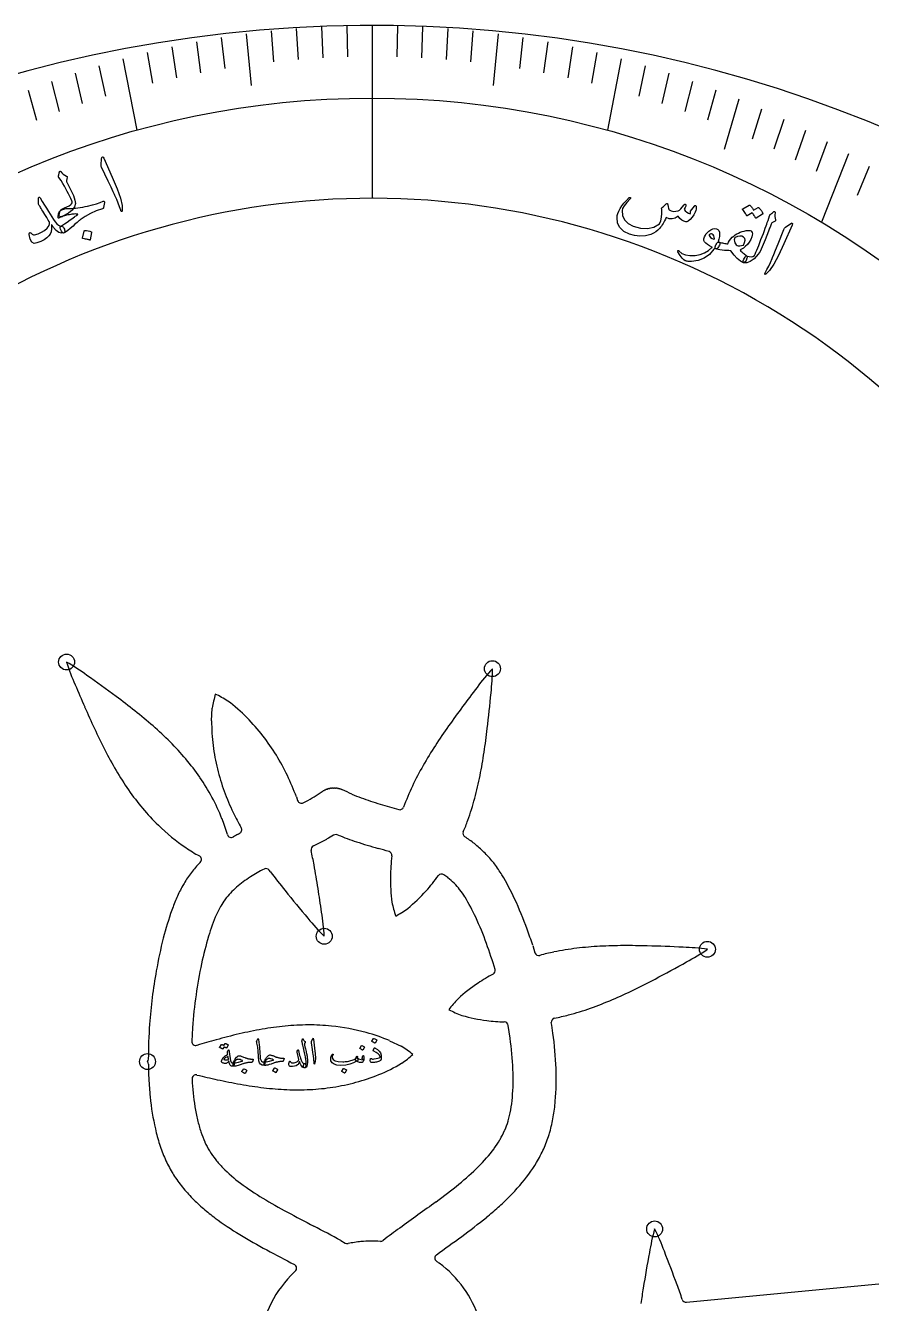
# Model space of a CAD drawing. Header units: millimetres. Extents: x -82 to 82, y -82 to 82.
# Drawn here: x -21.5 to 31, y 3.1 to 82.3 of the extents above; entities that cross this region are included whole.
import ezdxf

# ---------------------------------------------------------------- set-up
doc = ezdxf.new("R2010")
doc.units = ezdxf.units.MM
for name, color, linetype in [('CUT_INNER', 6, 'Continuous'), ('CUT_OUTER', 1, 'Continuous'), ('ENGRAVE', 7, 'Continuous'), ('ENGRAVE_FINE', 8, 'Continuous'), ('TEXT', 5, 'Continuous')]:
    doc.layers.add(name, color=color, linetype=linetype)

msp = doc.modelspace()

# ---------------------------------------------------------------- linework, layer by layer
at = {"layer": 'CUT_INNER'}
for points in [[(-9.949, 39.243), (-9.912, 40.035), (-9.911, 40.041)], [(-2.946, 34.947), (-2.946, 34.947)], [(-2.825, 34.999), (-2.825, 34.999)], [(-2.7, 35.039), (-2.7, 35.039)], [(-2.572, 35.066), (-2.572, 35.066)], [(-2.442, 35.08), (-2.442, 35.08)], [(-2.311, 35.082), (-2.311, 35.082)], [(-2.18, 35.071), (-2.18, 35.071)], [(-2.052, 35.047), (-2.052, 35.047)], [(-1.926, 35.01), (-1.926, 35.01)], [(-4.693, 34.533), (-4.614, 34.305)], [(-8.308, 32.224), (-8.215, 32.273)], [(-10.678, 30.453), (-10.656, 30.474)], [(-6.303, 29.887), (-6.375, 29.985)], [(4.707, 29.524), (4.696, 29.532), (4.46, 29.704)], [(5.104, 29.168), (5.087, 29.184)], [(5.448, 28.778), (5.433, 28.797)], [(-9.388, 27.76), (-9.4, 27.74)], [(-9.099, 28.192), (-9.113, 28.174)], [(5.768, 28.319), (5.758, 28.335)], [(9.962, 25.331), (10.102, 24.874)], [(-11.133, 20.22), (-11.178, 19.385)], [(8.563, 19.573), (8.439, 20.37)], [(1.087, 19.421), (1.803, 19.081), (1.808, 19.078)], [(8.439, 14.438), (8.446, 14.461)], [(8.22, 13.844), (8.23, 13.867)], [(-10.376, 13.145), (-10.366, 13.123)], [(7.926, 13.273), (7.937, 13.293)], [(-10.08, 12.586), (-10.067, 12.565)], [(-1.933, 7.024), (-1.932, 7.023), (-1.661, 6.868)], [(-4.825, 5.071), (-4.758, 5.133)], [(19.498, 3.208), (32.062, 4.411)]]:
    msp.add_lwpolyline(points, dxfattribs=at)
for centre, radius, start, end in [((0, 0), 79.679, 187.80326, 64.33658), ((0, 23.532), 48.112, 357.53991, 192.25771), ((-6.964, 46.608), 12.539, 197.23376, 204.1152), ((-25.169, 31.989), 12.558, 53.38503, 60.26178), ((-72.261, -35.087), 94.51, 53.37338, 54.72365), ((16.66, 33.943), 12.548, 137.12133, 143.99739), ((-5.084, 42.449), 12.549, 353.26724, 0.14931), ((79.586, 82.732), 106.321, 202.82676, 203.62869), ((91.096, -23.095), 106.321, 142.71027, 143.5122), ((-44.829, 1.798), 48.543, 51.64374, 53.38482), ((0.49, 38.231), 10.557, 165.29741, 170.13191), ((-13.737, 32.834), 9.02, 57.90826, 63.56736), ((-15.033, 32.28), 10.21, 44.51363, 53.39397), ((-86.714, 49.86), 94.51, 353.2569, 354.60717), ((42.05, 66.248), 65.326, 203.57862, 204.87451), ((-33.536, 16.062), 30.349, 48.8911, 51.6519), ((58.102, 1.237), 65.326, 143.46214, 144.75802), ((-27.814, 22.619), 21.647, 45.05888, 48.89119), ((1.951, 39.213), 11.9, 179.85188, 187.23186), ((-16.678, 30.595), 12.564, 37.89526, 44.73061), ((35.508, 17.189), 37.669, 144.74402, 146.97699), ((16.962, 54.606), 37.669, 204.8605, 207.09347), ((-17.039, 30.311), 13.023, 31.49477, 37.90516), ((-41.066, 44.453), 48.543, 351.52726, 353.26833), ((5.955, 48.973), 25.303, 207.0895, 210.38176), ((-24.545, 25.899), 17.016, 40.21374, 45.05041), ((2.87, 39.315), 12.824, 187.17118, 193.7631), ((25.139, 23.926), 25.303, 146.97302, 150.26528), ((-23.071, 41.768), 30.349, 348.77461, 351.53541), ((-22.639, 27.516), 14.516, 34.53831, 40.19646), ((-17.697, 29.913), 13.792, 25.50853, 31.47601), ((19.667, 27.054), 19, 150.26926, 154.61284), ((0.516, 45.786), 19, 210.38574, 214.72933), ((-21.649, 28.203), 13.311, 28.29751, 34.51694), ((3.342, 39.434), 13.311, 193.77316, 199.99259), ((-19.309, 29.151), 15.575, 20.21794, 25.4882), ((-14.536, 40.074), 21.647, 344.94239, 348.7747), ((-2.301, 43.838), 15.575, 214.74229, 220.01255), ((4.473, 39.851), 14.516, 200.01396, 205.67211), ((-9.014, 43.432), 10.415, 298.127, 304.66828), ((-3.728, 35.934), 1.244, 300.86859, 302.67549), ((-2.743, 34.375), 0.6, 117.02566, 121.46719), ((-4.323, 37.233), 2.666, 299.37177, 300.2927), ((-2.482, 33.986), 1.067, 115.73573, 117.71611), ((-2.68, 34.407), 0.602, 111.34148, 116.22485), ((-3.972, 37.409), 2.666, 293.74677, 294.6677), ((-2.458, 33.997), 1.067, 110.11073, 112.09111), ((-2.613, 34.436), 0.602, 105.71648, 110.59985), ((-3.606, 37.549), 2.666, 288.12177, 289.0427), ((-2.433, 34.005), 1.067, 104.48573, 106.46611), ((-2.545, 34.457), 0.602, 100.09148, 104.97485), ((-3.227, 37.653), 2.666, 282.49677, 283.4177), ((-2.408, 34.011), 1.067, 98.86073, 100.84111), ((-2.474, 34.472), 0.602, 94.46648, 99.34985), ((-2.84, 37.719), 2.666, 276.87177, 277.7927), ((-2.382, 34.015), 1.067, 93.23573, 95.21611), ((-2.403, 34.48), 0.602, 88.84148, 93.72485), ((-2.449, 37.747), 2.666, 271.24677, 272.1677), ((-2.356, 34.016), 1.067, 87.61073, 89.59111), ((-2.331, 34.48), 0.602, 83.21648, 88.09985), ((-2.056, 37.737), 2.666, 265.62177, 266.5427), ((-2.329, 34.014), 1.067, 81.98573, 83.96611), ((-2.259, 34.474), 0.602, 77.59148, 82.47485), ((-1.667, 37.688), 2.666, 259.99677, 260.9177), ((-2.303, 34.01), 1.067, 76.36073, 78.34111), ((-2.189, 34.461), 0.602, 71.96648, 76.84985), ((-1.284, 37.601), 2.666, 254.37177, 255.2927), ((-2.278, 34.003), 1.067, 70.73573, 72.71611), ((-2.12, 34.44), 0.602, 66.34148, 71.22485), ((-0.912, 37.477), 2.666, 248.74677, 249.6677), ((-8.093, 20.742), 15.548, 63.89638, 66.27691), ((16.374, 28.614), 15.355, 154.60696, 159.8766), ((-21.221, 28.436), 12.824, 21.69553, 28.28745), ((-4.378, 34.387), 0.25, 199.12847, 297.17763), ((-5.786, 37.308), 3.492, 295.8422, 298.79189), ((2.833, 44.131), 10.274, 246.57033, 249.98423), ((6.412, 53.971), 20.744, 249.99887, 253.43415), ((41.163, 170.496), 142.34, 253.3997, 253.88457), ((-10.063, 38.873), 17.016, 340.09726, 344.93393), ((-3.669, 42.696), 13.792, 220.03288, 226.00037), ((2.874, 38.985), 12.7, 205.27901, 210.09708), ((1.723, 33.989), 0.25, 253.77351, 338.58979), ((-4.252, 42.096), 12.956, 226.01084, 235.73866), ((-16.859, 30.036), 8.181, 15.31516, 22.5763), ((-8.332, 32.494), 0.25, 297.9271, 29.324), ((-1.833, 35.732), 8.21, 335.86133, 341.1571), ((-8.729, 32.267), 0.25, 196.27179, 300.7096), ((-5.021, 26.291), 6.783, 118.98531, 121.85827), ((-10.555, 46.128), 16.191, 296.00308, 298.56251), ((2.299, 23.425), 9.905, 118.22858, 121.08144), ((-2.228, 31.861), 0.331, 89.02829, 118.46917), ((-2.23, 31.85), 0.343, 67.85314, 88.7504), ((3.478, 45.554), 14.503, 247.37662, 252.13872), ((11.331, 69.605), 39.803, 251.99834, 254.01445), ((5.887, 32.273), 0.25, 155.85071, 236.6321), ((1.111, 24.985), 8.463, 51.79194, 56.76294), ((-7.072, 37.714), 7.748, 234.73364, 242.0005), ((-3.531, 31.264), 0.25, 115.44903, 192.01398), ((-26.792, 26.226), 23.55, 10.00073, 12.22207), ((-6.421, 37.526), 6.647, 294.75475, 296.4855), ((-11.382, -10.235), 43.204, 73.27298, 74.2171), ((0.981, 30.902), 0.25, 354.01239, 73.28736), ((1.4, 25.436), 7.93, 45.6763, 51.42091), ((1.621, 25.735), 7.562, 39.0392, 45.28565), ((-5.269, 25.285), 7.481, 136.30417, 142.45672), ((-10.83, 30.654), 0.25, 313.98522, 61.22938), ((-67.862, 18.579), 65.326, 9.05427, 10.35016), ((12.086, 29.466), 10.948, 172.59977, 179.39049), ((5.76, 29.038), 2.268, 36.14146, 40.09999), ((0.738, 25.17), 8.605, 31.7235, 37.21634), ((-5.426, 25.424), 7.272, 142.57701, 148.99534), ((-2.822, 22.194), 8.76, 122.60064, 126.1949), ((-2.162, 21.118), 10.022, 116.8815, 122.46679), ((-6.576, 29.836), 0.25, 36.43849, 117.9271), ((32.404, 59.182), 48.543, 217.11939, 218.86047), ((11.347, 29.39), 10.21, 178.9215, 187.80184), ((-4.178, 35.563), 10.183, 317.68835, 324.5086), ((4.313, 29.502), 0.25, 54.01478, 143.25581), ((0.922, 24.909), 5.968, 45.74505, 50.64812), ((-5.04, 21.823), 15.281, 24.71552, 31.00715), ((-3.685, 24.548), 9.218, 150.87856, 156.02339), ((-9.744, 27.955), 2.268, 147.61394, 151.57248), ((-1.936, 22.486), 9.158, 138.39536, 141.45779), ((-4.351, 24.367), 6.106, 131.67966, 136.54904), ((-3.716, 23.524), 7.159, 126.70791, 130.99149), ((68.21, 88.008), 94.51, 218.84903, 220.1993), ((-108.332, 12.036), 106.321, 8.30241, 9.10433), ((-4.266, 35.494), 10.202, 309.46464, 318.3067), ((-0.879, 23.52), 8.227, 39.89384, 43.3505), ((-3.644, 22.101), 11.28, 33.54531, 36.29196), ((1.803, 22.372), 15.119, 156.93708, 160.1284), ((-3.016, 24.198), 7.301, 150.97521, 155.36804), ((-2.141, 23.24), 8.541, 144.71306, 148.0426), ((10.044, 29.928), 9.02, 192.31613, 197.97523), ((-4.81, 21.935), 12.355, 24.55776, 31.11084), ((-12.944, 18.136), 24.003, 19.95875, 24.82116), ((6.218, 20.903), 19.771, 160.47539, 165.7402), ((1.768, 22.369), 12.416, 156.89908, 163.51931), ((5.792, 34.878), 12.547, 218.85912, 225.74191), ((-15.488, 25.3), 12.538, 2.70943, 9.59094), ((-3.767, 36.314), 10.557, 299.70527, 304.53977), ((-12.947, 18.136), 21.335, 20.02433, 24.75627), ((-18.332, 16.122), 29.755, 18.03046, 20.06394), ((13.946, 18.902), 27.754, 165.66597, 169.94895), ((10.388, 19.738), 21.428, 163.31303, 168.01187), ((-15.557, 17.082), 24.147, 16.24115, 20.25221), ((10.341, 24.947), 0.25, 197.0852, 285.92516), ((13.004, 15.909), 9.172, 100.85043, 106.42845), ((14.718, 8.241), 17.028, 96.82768, 101.65748), ((15.266, 3.636), 21.665, 92.99313, 96.81928), ((15.721, -5.06), 30.374, 90.23687, 92.99324), ((15.803, -23.265), 48.578, 88.5064, 90.24501), ((14.415, -74.757), 100.089, 87.20544, 88.48038), ((18.967, 12.668), 12.549, 81.62939, 88.50494), ((13.659, 35.405), 12.547, 297.77477, 304.65741), ((16.749, 18.351), 27.939, 167.93904, 171.95377), ((7.388, 23.762), 0.25, 298.52006, 17.08405), ((-26.479, 106.871), 94.51, 297.76457, 299.11484), ((18.333, 18.098), 32.214, 169.90202, 175.82272), ((12.206, 14.468), 10.21, 123.42917, 132.30951), ((11.738, 15.423), 9.156, 117.5217, 124.28196), ((-5.074, 66.192), 48.543, 296.03493, 297.776), ((18.482, 18.082), 29.693, 171.90773, 175.87084), ((2.908, 49.842), 30.349, 293.28229, 296.04308), ((11.911, 15.846), 9.02, 136.8238, 142.4829), ((7.891, 37.483), 17.016, 284.60493, 289.4416), ((6.347, 41.849), 21.647, 289.45006, 293.28237), ((9.349, 30.845), 10.557, 244.21294, 249.04745), ((8.391, 30.791), 10.202, 253.97231, 262.81438), ((8.399, 29.77), 9.19, 261.96591, 268.7658), ((11.363, 20.577), 0.25, 100.35838, 188.87461), ((9.753, 29.827), 9.139, 279.85629, 285.41261), ((14.511, 18.333), 28.385, 175.73503, 180.12452), ((0.355, -16.806), 37.639, 103.20107, 105.43747), ((-2.465, -4.776), 25.282, 99.9074, 103.20504), ((-3.55, 1.428), 18.985, 95.5531, 99.90339), ((-3.884, 4.831), 15.565, 90.26319, 95.54006), ((-3.897, 6.609), 13.787, 84.27045, 90.24279), ((-3.804, 7.503), 12.888, 74.5027, 84.28477), ((-3.53, 8.453), 11.9, 67.17516, 74.55514), ((8.192, 20.332), 0.25, 8.87461, 87.76348), ((-3.614, 17.936), 14.958, 7.50279, 10.02033), ((-11.56, 16.786), 22.986, 2.2529, 7.75857), ((-10.929, 19.372), 0.25, 176.91928, 286.39736), ((4.875, -33.445), 54.88, 105.36197, 106.65951), ((-3.871, 10.179), 10.557, 52.62069, 57.45519), ((-11.698, 16.775), 20.453, 2.41628, 7.86216), ((-14.124, 18.275), 0.251, 322.4307, 359.09762), ((-3.367, 25.386), 9.02, 305.23154, 310.89064), ((-14.122, 17.965), 0.252, 1.62176, 38.80669), ((17.542, 18.379), 31.414, 180.7421, 182.36523), ((-3.379, 26.796), 10.21, 291.83691, 300.71725), ((-4.771, 17.041), 13.522, 355.14182, 2.5273), ((-4.729, 17.034), 16.15, 355.17401, 2.32663), ((7.003, 18.073), 20.872, 182.71932, 185.88815), ((-10.916, 17.05), 0.25, 76.70167, 184.27996), ((4.367, 17.801), 15.551, 182.83919, 189.16026), ((2.562, 72.869), 57.174, 256.42405, 257.71952), ((-1.548, 53.802), 37.669, 257.65943, 259.89241), ((-3.716, 41.628), 25.303, 259.88843, 263.1807), ((-4.421, 29.406), 13.023, 278.81805, 285.22844), ((-4.299, 28.964), 12.564, 285.21854, 292.05389), ((2.33, 17.53), 16.169, 185.67423, 192.79338), ((-4.466, 35.369), 19, 263.18467, 267.52826), ((-4.617, 31.948), 15.575, 267.54123, 272.81148), ((-4.535, 30.167), 13.792, 272.83182, 278.7993), ((-1.116, 16.803), 9.86, 350.20228, 354.7222), ((2.055, 17.481), 13.218, 189.3858, 193.01193), ((0.143, 16.735), 8.608, 344.68197, 349.21671), ((-1.734, 16.878), 13.153, 350.43214, 354.75105), ((-1.23, 16.8), 9.864, 193.45436, 197.93686), ((-0.662, 17.444), 9.585, 338.08776, 341.72118), ((1.069, 16.509), 10.329, 344.55098, 349.87149), ((-1.543, 16.705), 12.209, 193.04101, 197.68449), ((1.996, 18.281), 13.396, 199.71518, 202.54506), ((-1.751, 18.614), 11.053, 331.22238, 334.43415), ((3.452, 15.936), 7.879, 335.86658, 342.76403), ((8.831, 14.332), 2.267, 341.19281, 345.30126), ((-3.799, 16.029), 9.855, 197.92613, 203.56616), ((-1.651, 17.431), 9.722, 206.30448, 209.88658), ((-0.106, 18.405), 9.545, 314.6224, 323.4879), ((-3.753, 20.586), 13.779, 325.22197, 327.94706), ((2.487, 16.448), 8.969, 329.36527, 335.40468), ((-5.549, 15.35), 7.98, 204.12384, 210.91614), ((-4.055, 16.425), 7.145, 212.70621, 217.85428), ((-2.861, 17.636), 8.833, 219.30311, 223.67784), ((-10.419, 12.364), 2.267, 209.40108, 213.57322), ((-4.752, 15.941), 8.969, 212.59532, 218.63473), ((-2.438, 18.264), 9.574, 224.64538, 233.37073), ((-5.157, 23.492), 16.712, 309.09863, 314.69687), ((1.512, 17.121), 10.152, 318.921, 328.90187), ((-3.67, 16.931), 10.433, 219.17108, 224.31056), ((1.866, 24.022), 16.763, 233.30779, 238.94603), ((-16.171, 36.99), 34.134, 306.17403, 309.15767), ((-0.264, 18.56), 12.436, 314.88216, 319.29996), ((-2.223, 18.505), 12.568, 224.83337, 229.0859), ((10.965, 39.058), 34.337, 238.88197, 241.82016), ((-2.845, 21.047), 16.02, 311.73028, 315.1452), ((-0.328, 20.894), 15.615, 229.57514, 233.00381), ((65.488, 140.695), 149.675, 241.79583, 242.50433), ((26802.588, -37080.965), 45758.752, 125.84892, 125.8524107), ((-5.648, 24.071), 20.142, 309.23426, 311.95386), ((1.869, 24.039), 19.45, 233.40913, 238.81113), ((-38.246, -58.618), 75.016, 61.04853, 62.50575), ((-16.114, 36.916), 36.712, 306.18439, 309.20651), ((10.754, 38.689), 36.583, 238.7882, 241.79698), ((19.142, -16.485), 29.893, 125.65796, 128.11892), ((-89.236, 136.82), 160.516, 305.50749, 306.19739), ((29.574, 4.282), 12.538, 163.95191, 170.83354), ((6.344, 2.055), 12.547, 20.10172, 26.98439), ((68.37, 146.085), 158.458, 241.78983, 242.49473), ((-1.537, 7.085), 0.25, 240.15411, 281.95312), ((-0.022, 0.165), 6.833, 95.5865, 102.35922), ((0, 0), 7, 85.75638, 95.63754), ((0.536, 7.23), 0.25, 265.78125, 307.8466), ((-69.842, -28.181), 94.51, 20.0916, 21.44187), ((4.14, 5.951), 0.25, 125.85124, 235.54687), ((1.496, 2.069), 4.447, 53.02117, 55.75108), ((0.002, 0.002), 6.998, 18.11177, 53.42777), ((115.62, -11.904), 100.089, 169.53247, 170.80741), ((-0.001, 0.001), 6.999, 133.57954, 172.86191), ((-4.928, 5.317), 0.25, 312.89063, 62.14855), ((48.282, -1.121), 31.894, 170.60562, 172.33918), ((-10.968, -6.788), 31.87, 18.59827, 20.33059), ((19.474, 3.457), 0.25, 198.79828, 275.4688)]:
    msp.add_arc(centre, radius, start, end, dxfattribs=at)
at = {"layer": 'CUT_OUTER'}
msp.add_arc((0, 0), 82.35, 188.43803, 185.62553, dxfattribs=at)
at = {"layer": 'ENGRAVE'}
for points in [[(0, 82.35), (0, 71.644)], [(-15.447, 80.285), (-14.595, 75.856)], [(15.447, 80.285), (14.595, 75.856)], [(29.544, 74.392), (27.864, 70.163)]]:
    msp.add_lwpolyline(points, dxfattribs=at)
for centre, radius in [((0, 23.532), 54.322), ((-18.941, 42.894), 0.494), ((7.465, 42.482), 0.494), ((-2.963, 25.892), 0.494), ((20.795, 25.084), 0.494), ((-13.926, 18.123), 0.494), ((17.525, 7.749), 0.494)]:
    msp.add_circle(centre, radius, dxfattribs=at)
at = {"layer": 'ENGRAVE_FINE'}
for points in [[(-9.358, 81.601), (-9.138, 79.684)], [(-7.811, 81.829), (-7.506, 78.629)], [(-6.258, 82.016), (-6.111, 80.094)], [(-4.698, 82.162), (-4.588, 80.238)], [(-3.135, 82.266), (-3.061, 80.341)], [(-1.568, 82.329), (-1.531, 80.402)], [(1.568, 82.329), (1.531, 80.402)], [(3.135, 82.266), (3.061, 80.341)], [(4.698, 82.162), (4.588, 80.238)], [(6.258, 82.016), (6.111, 80.094)], [(7.811, 81.829), (7.506, 78.629)], [(9.358, 81.601), (9.138, 79.684)], [(-12.425, 81.023), (-12.132, 79.114)], [(-10.896, 81.332), (-10.64, 79.419)], [(10.896, 81.332), (10.64, 79.419)], [(12.425, 81.023), (12.132, 79.114)], [(-13.942, 80.674), (-13.613, 78.77)], [(13.942, 80.674), (13.613, 78.77)], [(-18.413, 79.393), (-17.976, 77.508)], [(-16.938, 79.859), (-16.536, 77.967)], [(16.938, 79.859), (16.536, 77.967)], [(18.413, 79.393), (17.976, 77.508)], [(-19.873, 78.891), (-19.4, 77.013)], [(19.873, 78.891), (19.4, 77.013)], [(-21.316, 78.352), (-20.807, 76.482)], [(21.316, 78.352), (20.807, 76.482)], [(22.739, 77.777), (21.832, 74.673)], [(24.144, 77.166), (23.564, 75.314)], [(25.527, 76.522), (24.912, 74.678)], [(26.889, 75.844), (26.239, 74.011)], [(28.228, 75.134), (27.543, 73.311)], [(30.835, 73.619), (30.081, 71.82)]]:
    msp.add_lwpolyline(points, dxfattribs=at)
at = {"layer": 'TEXT'}
for points in [[(-16.772, 74.064), (-16.753, 74.171), (-16.723, 74.216), (-16.684, 74.199), (-16.636, 74.12), (-16.123, 72.952), (-15.813, 72.234), (-15.606, 71.647), (-15.499, 71.192), (-15.492, 70.87), (-15.5, 70.84), (-15.51, 70.823), (-15.522, 70.817), (-15.535, 70.823), (-15.549, 70.834), (-15.561, 70.851), (-15.572, 70.873), (-15.582, 70.9), (-15.652, 71.113), (-15.736, 71.336), (-15.835, 71.568), (-15.947, 71.811), (-15.976, 71.874), (-16.054, 72.045), (-16.182, 72.324), (-16.361, 72.71), (-16.77, 73.562), (-16.788, 73.609), (-16.8, 73.653), (-16.806, 73.695), (-16.805, 73.736)], [(-18.615, 71.485), (-18.68, 71.62), (-18.75, 71.761), (-18.825, 71.908), (-18.905, 72.062), (-18.99, 72.222), (-19.082, 72.39), (-19.18, 72.565), (-19.285, 72.748), (-19.423, 72.922), (-19.434, 72.947), (-19.44, 72.973), (-19.442, 73), (-19.441, 73.026), (-19.439, 73.04), (-19.435, 73.059), (-19.43, 73.082), (-19.424, 73.111), (-19.417, 73.144), (-19.409, 73.182), (-19.4, 73.225), (-19.391, 73.273), (-19.388, 73.289), (-19.381, 73.303), (-19.37, 73.313), (-19.357, 73.32), (-19.344, 73.322), (-19.331, 73.319), (-19.319, 73.31), (-19.306, 73.295), (-19.235, 73.214), (-19.15, 73.141), (-19.053, 73.076), (-18.944, 73.019), (-18.915, 73.002), (-18.899, 72.981), (-18.894, 72.954), (-18.901, 72.924), (-18.953, 72.743), (-18.955, 72.723), (-18.952, 72.698), (-18.943, 72.669), (-18.929, 72.636), (-18.692, 72.184), (-18.524, 71.812), (-18.426, 71.52), (-18.396, 71.309), (-18.446, 71.109), (-18.592, 70.915), (-18.832, 70.726), (-19.166, 70.541), (-19.299, 70.495), (-19.38, 70.51), (-19.409, 70.585), (-19.386, 70.72), (-19.379, 70.74), (-19.373, 70.758), (-19.368, 70.776), (-19.362, 70.794), (-19.357, 70.812), (-19.352, 70.829), (-19.347, 70.845), (-19.342, 70.861), (-19.327, 70.894), (-19.305, 70.923), (-19.275, 70.946), (-19.238, 70.965), (-19.066, 71.041), (-18.917, 71.114), (-18.791, 71.184), (-18.687, 71.252), (-18.633, 71.3), (-18.603, 71.356), (-18.597, 71.417), (-18.615, 71.485)], [(-19.285, 69.921), (-19.243, 69.919), (-19.205, 69.904), (-19.17, 69.876), (-19.138, 69.836), (-19.107, 69.783), (-19.082, 69.73), (-19.065, 69.677), (-19.056, 69.624), (-19.055, 69.575), (-19.063, 69.537), (-19.08, 69.509), (-19.106, 69.491), (-19.263, 69.472), (-19.421, 69.523), (-19.581, 69.644), (-19.744, 69.835), (-19.769, 69.869), (-19.791, 69.898), (-19.809, 69.924), (-19.824, 69.944), (-19.836, 69.96), (-19.844, 69.971), (-19.849, 69.978), (-19.851, 69.981), (-19.864, 69.992), (-19.873, 69.992), (-19.877, 69.983), (-19.877, 69.964), (-19.879, 69.746), (-19.907, 69.564), (-19.96, 69.418), (-20.04, 69.306), (-20.174, 69.188), (-20.342, 69.076), (-20.545, 68.971), (-20.783, 68.871), (-20.962, 68.848), (-21.103, 68.927), (-21.205, 69.109), (-21.267, 69.395), (-21.269, 69.432), (-21.263, 69.463), (-21.251, 69.486), (-21.232, 69.503), (-21.209, 69.511), (-21.186, 69.508), (-21.162, 69.495), (-21.138, 69.472), (-21.086, 69.422), (-21.036, 69.389), (-20.988, 69.373), (-20.94, 69.374), (-20.703, 69.441), (-20.491, 69.532), (-20.303, 69.648), (-20.139, 69.789), (-20.075, 69.868), (-20.033, 69.956), (-20.012, 70.053), (-20.012, 70.159), (-20.033, 70.201), (-20.087, 70.295), (-20.175, 70.441), (-20.298, 70.64), (-20.363, 70.746), (-20.421, 70.843), (-20.473, 70.929), (-20.518, 71.005), (-20.557, 71.069), (-20.59, 71.123), (-20.615, 71.164), (-20.635, 71.194), (-20.661, 71.241), (-20.679, 71.285), (-20.688, 71.325), (-20.69, 71.362), (-20.688, 71.409), (-20.686, 71.453), (-20.684, 71.494), (-20.682, 71.532), (-20.681, 71.566), (-20.68, 71.597), (-20.68, 71.624), (-20.68, 71.648), (-20.678, 71.668), (-20.672, 71.684), (-20.661, 71.696), (-20.645, 71.703), (-20.625, 71.704), (-20.607, 71.699), (-20.593, 71.689), (-20.581, 71.674), (-20.447, 71.443), (-20.317, 71.225), (-20.193, 71.02), (-20.074, 70.829), (-19.959, 70.65), (-19.85, 70.484), (-19.747, 70.331), (-19.648, 70.19), (-19.547, 70.063), (-19.453, 69.976), (-19.366, 69.928), (-19.285, 69.921)], [(-18.796, 71.014), (-18.662, 71.016), (-18.525, 71.023), (-18.385, 71.035), (-18.241, 71.052), (-18.094, 71.074), (-17.945, 71.1), (-17.793, 71.129), (-17.639, 71.163), (-17.344, 71.233), (-17.085, 71.305), (-16.865, 71.38), (-16.682, 71.457), (-16.662, 71.464), (-16.643, 71.465), (-16.627, 71.46), (-16.613, 71.448), (-16.602, 71.433), (-16.595, 71.415), (-16.591, 71.395), (-16.592, 71.373), (-16.648, 71.063), (-16.655, 71.037), (-16.669, 71.017), (-16.689, 71.003), (-16.717, 70.995), (-17.105, 70.864), (-17.465, 70.705), (-17.797, 70.52), (-18.098, 70.308), (-18.114, 70.296), (-18.142, 70.274), (-18.181, 70.241), (-18.231, 70.198), (-18.292, 70.145), (-18.363, 70.081), (-18.446, 70.007), (-18.54, 69.923), (-18.721, 69.762), (-18.875, 69.636), (-19.003, 69.546), (-19.106, 69.491), (-19.137, 69.49), (-19.174, 69.51), (-19.218, 69.552), (-19.267, 69.614), (-19.327, 69.725), (-19.349, 69.813), (-19.333, 69.879), (-19.28, 69.923), (-19.191, 69.972), (-19.067, 70.05), (-18.91, 70.159), (-18.717, 70.298), (-18.62, 70.368), (-18.535, 70.43), (-18.462, 70.483), (-18.401, 70.527), (-18.352, 70.562), (-18.316, 70.588), (-18.293, 70.606), (-18.283, 70.614), (-18.279, 70.618), (-18.276, 70.622), (-18.273, 70.625), (-18.271, 70.627), (-18.269, 70.629), (-18.267, 70.631), (-18.265, 70.632), (-18.262, 70.633), (-18.25, 70.646), (-18.248, 70.656), (-18.254, 70.662), (-18.269, 70.664), (-18.333, 70.668), (-18.4, 70.669), (-18.468, 70.667), (-18.54, 70.661), (-18.613, 70.652), (-18.689, 70.641), (-18.767, 70.626), (-18.847, 70.609), (-18.926, 70.59), (-19.003, 70.57), (-19.078, 70.548), (-19.151, 70.525), (-19.222, 70.5), (-19.291, 70.474), (-19.355, 70.446), (-19.417, 70.416), (-19.434, 70.411), (-19.448, 70.413), (-19.458, 70.421), (-19.465, 70.436), (-19.467, 70.465), (-19.468, 70.494), (-19.467, 70.524), (-19.463, 70.554), (-19.458, 70.584), (-19.452, 70.616), (-19.445, 70.648), (-19.437, 70.682), (-19.417, 70.749), (-19.391, 70.803), (-19.361, 70.847), (-19.326, 70.879), (-19.228, 70.935), (-19.107, 70.976), (-18.963, 71.003), (-18.796, 71.014)], [(19.988, 71.16), (20.005, 71.177), (20.023, 71.188), (20.04, 71.191), (20.057, 71.187), (20.076, 71.176), (20.09, 71.162), (20.1, 71.144), (20.104, 71.123), (20.106, 71.051), (20.095, 70.969), (20.069, 70.876), (20.029, 70.772), (19.948, 70.609), (19.849, 70.463), (19.733, 70.334), (19.6, 70.222), (19.56, 70.198), (19.522, 70.183), (19.484, 70.177), (19.448, 70.179), (19.328, 70.22), (19.211, 70.292), (19.096, 70.396), (18.983, 70.532), (18.795, 70.414), (18.608, 70.36), (18.421, 70.37), (18.233, 70.445), (18.188, 70.345), (18.141, 70.251), (18.093, 70.161), (18.044, 70.076), (17.993, 69.996), (17.941, 69.919), (17.888, 69.847), (17.833, 69.778), (17.721, 69.657), (17.594, 69.556), (17.451, 69.472), (17.293, 69.407), (16.95, 69.32), (16.614, 69.293), (16.283, 69.326), (15.956, 69.417), (15.612, 69.593), (15.371, 69.823), (15.23, 70.11), (15.192, 70.455), (15.209, 70.57), (15.247, 70.699), (15.307, 70.843), (15.39, 71.001), (15.495, 71.169), (15.623, 71.339), (15.772, 71.51), (15.943, 71.681), (15.955, 71.691), (15.969, 71.697), (15.982, 71.699), (15.997, 71.696), (16.01, 71.69), (16.021, 71.682), (16.029, 71.673), (16.034, 71.662), (16.036, 71.647), (16.033, 71.633), (16.027, 71.62), (16.016, 71.607), (15.795, 71.378), (15.637, 71.18), (15.541, 71.017), (15.508, 70.886), (15.537, 70.565), (15.659, 70.297), (15.875, 70.082), (16.184, 69.919), (16.649, 69.788), (17.076, 69.767), (17.468, 69.856), (17.826, 70.057), (17.9, 70.252), (17.947, 70.469), (17.967, 70.709), (17.96, 70.971), (17.957, 70.999), (17.958, 71.022), (17.964, 71.04), (17.975, 71.054), (18.021, 71.098), (18.066, 71.139), (18.107, 71.178), (18.146, 71.213), (18.183, 71.245), (18.217, 71.273), (18.247, 71.297), (18.275, 71.317), (18.29, 71.324), (18.302, 71.324), (18.312, 71.318), (18.321, 71.305), (18.325, 71.296), (18.329, 71.282), (18.335, 71.264), (18.341, 71.241), (18.349, 71.214), (18.355, 71.183), (18.362, 71.148), (18.369, 71.109), (18.383, 71.032), (18.398, 70.975), (18.413, 70.937), (18.429, 70.919), (18.55, 70.859), (18.684, 70.831), (18.831, 70.835), (18.991, 70.87), (19.059, 70.908), (19.141, 70.982), (19.238, 71.092), (19.349, 71.239), (19.359, 71.253), (19.372, 71.263), (19.388, 71.269), (19.407, 71.271), (19.424, 71.271), (19.438, 71.267), (19.45, 71.26), (19.461, 71.249), (19.467, 71.212), (19.451, 71.153), (19.413, 71.072), (19.352, 70.969), (19.425, 70.87), (19.513, 70.788), (19.616, 70.724), (19.734, 70.677), (19.747, 70.712), (19.755, 70.743), (19.756, 70.767), (19.752, 70.787), (19.746, 70.806), (19.745, 70.824), (19.748, 70.839), (19.757, 70.853)], [(23.948, 71.067), (23.957, 71.07), (23.967, 71.069), (23.978, 71.065), (23.991, 71.057), (24.03, 71.016), (24.067, 70.974), (24.101, 70.931), (24.133, 70.886), (24.163, 70.841), (24.19, 70.793), (24.215, 70.744), (24.238, 70.693), (24.241, 70.68), (24.239, 70.668), (24.232, 70.658), (24.221, 70.649), (23.812, 70.416), (23.803, 70.415), (23.794, 70.419), (23.784, 70.43), (23.774, 70.447), (23.767, 70.461), (23.756, 70.481), (23.74, 70.508), (23.719, 70.542), (23.693, 70.582), (23.661, 70.63), (23.624, 70.685), (23.581, 70.747), (23.262, 70.564), (23.25, 70.56), (23.238, 70.563), (23.227, 70.574), (23.217, 70.593), (23.208, 70.609), (23.193, 70.633), (23.173, 70.666), (23.148, 70.707), (23.116, 70.758), (23.077, 70.817), (23.032, 70.885), (22.979, 70.963), (22.975, 70.973), (22.975, 70.982), (22.979, 70.988), (22.988, 70.993), (23.391, 71.217), (23.4, 71.22), (23.411, 71.219), (23.422, 71.215), (23.435, 71.207), (23.47, 71.174), (23.502, 71.14), (23.532, 71.105), (23.559, 71.067), (23.585, 71.029), (23.609, 70.99), (23.631, 70.95), (23.65, 70.909)], [(24.699, 70.64), (24.771, 70.698), (24.828, 70.744), (24.869, 70.778), (24.895, 70.801), (24.913, 70.815), (24.93, 70.822), (24.948, 70.823), (24.965, 70.817), (24.981, 70.805), (24.991, 70.788), (24.995, 70.768), (24.993, 70.743), (24.981, 70.624), (24.982, 70.51), (24.996, 70.402), (25.022, 70.299), (25.028, 70.268), (25.02, 70.24), (24.997, 70.217), (24.961, 70.197), (24.781, 70.111), (24.754, 70.044), (24.728, 69.978), (24.703, 69.913), (24.678, 69.849), (24.654, 69.786), (24.63, 69.725), (24.607, 69.665), (24.584, 69.605), (24.375, 69.058), (24.199, 68.636), (24.058, 68.34), (23.953, 68.169), (23.695, 67.894), (23.457, 67.716), (23.239, 67.634), (23.04, 67.65), (23.035, 67.653), (23.031, 67.655), (23.026, 67.657), (23.022, 67.659), (23.008, 67.699), (23.022, 67.767), (23.062, 67.864), (23.13, 67.989), (23.158, 68.033), (23.189, 68.06), (23.221, 68.07), (23.256, 68.063), (23.383, 68.026), (23.501, 68.018), (23.61, 68.038), (23.71, 68.087), (23.757, 68.185), (23.808, 68.298), (23.863, 68.425), (23.921, 68.567), (23.983, 68.724), (24.049, 68.894), (24.119, 69.077), (24.192, 69.274), (24.265, 69.467), (24.33, 69.641), (24.387, 69.795), (24.436, 69.93), (24.477, 70.046), (24.512, 70.142), (24.541, 70.218), (24.562, 70.274), (24.651, 70.56), (24.663, 70.587), (24.675, 70.609), (24.687, 70.627), (24.699, 70.64)], [(21.204, 68.498), (20.916, 68.163), (20.586, 67.922), (20.216, 67.776), (19.805, 67.722), (19.751, 67.722), (19.699, 67.723), (19.648, 67.727), (19.599, 67.732), (19.551, 67.739), (19.506, 67.748), (19.463, 67.759), (19.422, 67.773), (19.331, 67.83), (19.226, 67.939), (19.104, 68.1), (18.966, 68.314), (18.953, 68.341), (18.948, 68.365), (18.952, 68.384), (18.964, 68.399), (18.98, 68.407), (18.997, 68.407), (19.015, 68.398), (19.032, 68.381), (19.205, 68.227), (19.431, 68.129), (19.711, 68.088), (20.046, 68.102), (20.342, 68.158), (20.613, 68.258), (20.859, 68.402), (21.079, 68.591), (21.083, 68.6), (21.083, 68.608), (21.081, 68.615), (21.077, 68.621), (20.922, 68.704), (20.796, 68.785), (20.697, 68.865), (20.626, 68.943), (20.584, 69.032), (20.577, 69.132), (20.606, 69.244), (20.671, 69.366), (20.681, 69.381), (20.692, 69.397), (20.704, 69.412), (20.716, 69.428), (20.729, 69.444), (20.743, 69.46), (20.759, 69.477), (20.775, 69.495), (20.891, 69.605), (21.009, 69.686), (21.128, 69.739), (21.249, 69.763), (21.359, 69.756), (21.444, 69.716), (21.504, 69.643), (21.539, 69.537), (21.552, 69.406), (21.542, 69.266), (21.51, 69.117), (21.455, 68.958), (21.464, 68.954), (21.473, 68.95), (21.482, 68.947), (21.491, 68.944), (21.5, 68.941), (21.509, 68.938), (21.518, 68.934), (21.527, 68.93), (21.555, 68.908), (21.57, 68.877), (21.571, 68.835), (21.559, 68.783), (21.539, 68.729), (21.513, 68.677), (21.482, 68.627), (21.445, 68.579), (21.408, 68.539), (21.376, 68.513), (21.348, 68.501), (21.325, 68.504), (21.238, 68.545), (21.233, 68.537), (21.226, 68.526), (21.216, 68.513), (21.204, 68.498)], [(25.909, 70.045), (26.001, 70.103), (26.054, 70.112), (26.068, 70.072), (26.043, 69.983), (25.528, 68.816), (25.208, 68.102), (24.916, 67.553), (24.652, 67.166), (24.42, 66.943), (24.393, 66.929), (24.373, 66.925), (24.361, 66.929), (24.356, 66.943), (24.356, 66.961), (24.36, 66.981), (24.368, 67.004), (24.381, 67.03), (24.491, 67.226), (24.598, 67.438), (24.703, 67.668), (24.806, 67.915), (24.834, 67.978), (24.907, 68.152), (25.025, 68.435), (25.189, 68.828), (25.541, 69.705), (25.563, 69.749), (25.587, 69.788), (25.615, 69.821), (25.645, 69.848)], [(-17.856, 69.613), (-17.852, 69.621), (-17.846, 69.628), (-17.835, 69.633), (-17.822, 69.637), (-17.716, 69.635), (-17.612, 69.621), (-17.51, 69.597), (-17.41, 69.562), (-17.399, 69.555), (-17.392, 69.546), (-17.39, 69.536), (-17.391, 69.525), (-17.471, 69.073), (-17.475, 69.061), (-17.485, 69.055), (-17.5, 69.055), (-17.519, 69.06), (-17.536, 69.065), (-17.562, 69.071), (-17.598, 69.08), (-17.643, 69.09), (-17.698, 69.102), (-17.764, 69.115), (-17.84, 69.13), (-17.927, 69.146), (-17.939, 69.15), (-17.947, 69.155), (-17.95, 69.162), (-17.948, 69.171)], [(21.228, 69.127), (21.219, 69.236), (21.194, 69.322), (21.152, 69.385), (21.093, 69.424), (21.051, 69.431), (21.01, 69.431), (20.971, 69.422), (20.932, 69.406), (20.918, 69.395), (20.909, 69.38), (20.907, 69.36), (20.912, 69.336), (20.94, 69.272), (20.997, 69.21), (21.081, 69.153), (21.192, 69.099), (21.205, 69.096), (21.215, 69.099), (21.223, 69.11), (21.228, 69.127)], [(23.503, 69.621), (23.509, 69.617), (23.515, 69.613), (23.52, 69.61), (23.525, 69.606), (23.529, 69.603), (23.533, 69.599), (23.537, 69.594), (23.54, 69.59), (23.57, 69.522), (23.583, 69.444), (23.578, 69.358), (23.555, 69.262), (23.484, 69.08), (23.391, 68.917), (23.275, 68.771), (23.138, 68.643), (23.102, 68.615), (23.066, 68.587), (23.028, 68.56), (22.989, 68.533), (22.949, 68.507), (22.907, 68.482), (22.865, 68.457), (22.822, 68.433), (22.879, 68.373), (22.936, 68.317), (22.991, 68.265), (23.046, 68.216), (23.099, 68.171), (23.152, 68.131), (23.204, 68.095), (23.256, 68.063), (23.272, 68.046), (23.277, 68.016), (23.27, 67.974), (23.25, 67.92), (23.19, 67.79), (23.135, 67.701), (23.085, 67.654), (23.04, 67.65), (22.847, 67.752), (22.65, 67.91), (22.448, 68.124), (22.24, 68.394), (22.126, 68.396), (22.001, 68.402), (21.865, 68.414), (21.718, 68.43), (21.573, 68.45), (21.459, 68.469), (21.375, 68.488), (21.32, 68.506), (21.297, 68.525), (21.284, 68.555), (21.28, 68.596), (21.286, 68.648), (21.293, 68.677), (21.301, 68.705), (21.311, 68.731), (21.323, 68.757), (21.337, 68.782), (21.352, 68.806), (21.367, 68.831), (21.384, 68.855), (21.42, 68.895), (21.455, 68.921), (21.488, 68.932), (21.52, 68.927), (21.592, 68.908), (21.663, 68.89), (21.732, 68.874), (21.8, 68.86), (21.868, 68.846), (21.935, 68.834), (22.002, 68.823), (22.069, 68.813), (22.111, 68.922), (22.171, 69.027), (22.247, 69.129), (22.341, 69.228), (22.427, 69.302), (22.52, 69.37), (22.617, 69.431), (22.72, 69.486), (22.829, 69.534), (22.945, 69.575), (23.068, 69.609), (23.197, 69.636), (23.294, 69.648), (23.377, 69.65), (23.446, 69.64), (23.503, 69.621)], [(23.043, 69.238), (22.931, 69.287), (22.806, 69.297), (22.669, 69.27), (22.52, 69.204), (22.485, 69.174), (22.466, 69.126), (22.461, 69.059), (22.47, 68.974), (22.494, 68.886), (22.53, 68.814), (22.578, 68.758), (22.637, 68.717), (22.712, 68.694), (22.802, 68.691), (22.909, 68.707), (23.032, 68.744), (23.105, 68.902), (23.13, 69.037), (23.11, 69.149), (23.043, 69.238)], [(-9.104, 19.244), (-9.101, 19.247), (-9.097, 19.249), (-9.092, 19.249), (-9.086, 19.249), (-9.063, 19.241), (-9.041, 19.233), (-9.02, 19.223), (-8.999, 19.212), (-8.979, 19.201), (-8.959, 19.188), (-8.94, 19.174), (-8.921, 19.16), (-8.917, 19.155), (-8.915, 19.15), (-8.915, 19.145), (-8.918, 19.139), (-9.023, 18.962), (-9.026, 18.959), (-9.03, 18.959), (-9.036, 18.961), (-9.044, 18.966), (-9.049, 18.97), (-9.057, 18.975), (-9.069, 18.983), (-9.084, 18.991), (-9.102, 19.001), (-9.123, 19.013), (-9.148, 19.027), (-9.177, 19.042), (-9.26, 18.905), (-9.264, 18.901), (-9.269, 18.899), (-9.275, 18.901), (-9.283, 18.907), (-9.29, 18.911), (-9.3, 18.918), (-9.314, 18.926), (-9.332, 18.937), (-9.354, 18.951), (-9.38, 18.966), (-9.411, 18.983), (-9.446, 19.003), (-9.45, 19.006), (-9.452, 19.01), (-9.451, 19.013), (-9.449, 19.017), (-9.341, 19.187), (-9.338, 19.19), (-9.334, 19.192), (-9.329, 19.193), (-9.323, 19.192), (-9.304, 19.186), (-9.285, 19.18), (-9.267, 19.172), (-9.249, 19.163), (-9.232, 19.154), (-9.215, 19.143), (-9.199, 19.132), (-9.183, 19.12)], [(-7.08, 19.533), (-7.076, 19.54), (-7.072, 19.544), (-7.068, 19.547), (-7.064, 19.547), (-7.059, 19.544), (-7.054, 19.535), (-7.049, 19.52), (-7.045, 19.499), (-7.021, 19.328), (-7.001, 19.171), (-6.985, 19.026), (-6.973, 18.893), (-6.965, 18.78), (-6.957, 18.679), (-6.95, 18.589), (-6.943, 18.511), (-6.938, 18.445), (-6.934, 18.39), (-6.93, 18.348), (-6.928, 18.317), (-6.905, 18.224), (-6.858, 18.157), (-6.787, 18.115), (-6.692, 18.098), (-6.666, 18.092), (-6.649, 18.076), (-6.641, 18.052), (-6.642, 18.017), (-6.651, 17.963), (-6.662, 17.924), (-6.674, 17.9), (-6.687, 17.892), (-6.82, 17.906), (-6.919, 17.956), (-6.984, 18.041), (-7.015, 18.163), (-7.021, 18.221), (-7.027, 18.28), (-7.032, 18.338), (-7.037, 18.397), (-7.041, 18.456), (-7.045, 18.516), (-7.049, 18.575), (-7.053, 18.634), (-7.061, 18.748), (-7.069, 18.85), (-7.08, 18.94), (-7.091, 19.02), (-7.104, 19.096), (-7.12, 19.177), (-7.137, 19.263), (-7.155, 19.354), (-7.158, 19.37), (-7.158, 19.386), (-7.155, 19.399), (-7.15, 19.412)], [(-4.318, 19.513), (-4.314, 19.524), (-4.309, 19.532), (-4.302, 19.537), (-4.293, 19.539), (-4.286, 19.538), (-4.279, 19.534), (-4.273, 19.528), (-4.268, 19.519), (-4.246, 19.473), (-4.221, 19.433), (-4.191, 19.398), (-4.158, 19.369), (-4.147, 19.355), (-4.143, 19.341), (-4.144, 19.325), (-4.152, 19.307), (-4.157, 19.297), (-4.163, 19.288), (-4.169, 19.279), (-4.175, 19.27), (-4.181, 19.26), (-4.187, 19.251), (-4.192, 19.241), (-4.198, 19.232), (-4.196, 19.21), (-4.184, 19.148), (-4.161, 19.047), (-4.127, 18.906), (-4.109, 18.829), (-4.092, 18.756), (-4.076, 18.688), (-4.062, 18.625), (-4.05, 18.566), (-4.04, 18.513), (-4.031, 18.464), (-4.025, 18.42), (-4.019, 18.379), (-4.015, 18.338), (-4.011, 18.297), (-4.009, 18.256), (-4.007, 18.214), (-4.006, 18.173), (-4.006, 18.131), (-4.007, 18.088), (-4.019, 17.946), (-4.048, 17.841), (-4.093, 17.773), (-4.155, 17.743), (-4.187, 17.741), (-4.212, 17.749), (-4.231, 17.767), (-4.244, 17.795), (-4.251, 17.828), (-4.253, 17.862), (-4.248, 17.896), (-4.239, 17.931), (-4.225, 17.963), (-4.209, 17.985), (-4.191, 17.997), (-4.172, 17.999), (-4.156, 17.998), (-4.143, 17.998), (-4.13, 17.997), (-4.12, 17.997), (-4.111, 17.997), (-4.103, 17.998), (-4.097, 17.999), (-4.091, 18.001), (-4.082, 18.035), (-4.08, 18.087), (-4.085, 18.157), (-4.098, 18.244), (-4.107, 18.296), (-4.119, 18.355), (-4.132, 18.422), (-4.148, 18.496), (-4.166, 18.578), (-4.186, 18.668), (-4.208, 18.766), (-4.232, 18.871), (-4.255, 18.974), (-4.276, 19.065), (-4.294, 19.143), (-4.31, 19.209), (-4.323, 19.262), (-4.332, 19.302), (-4.339, 19.33), (-4.343, 19.345), (-4.347, 19.365), (-4.347, 19.387), (-4.345, 19.41), (-4.339, 19.435), (-4.335, 19.447), (-4.331, 19.459), (-4.328, 19.47), (-4.325, 19.48), (-4.323, 19.489), (-4.321, 19.498), (-4.319, 19.506), (-4.318, 19.513)], [(-3.694, 19.509), (-3.673, 19.552), (-3.656, 19.568), (-3.643, 19.556), (-3.632, 19.516), (-3.564, 18.956), (-3.524, 18.612), (-3.509, 18.337), (-3.521, 18.13), (-3.559, 17.993), (-3.566, 17.981), (-3.573, 17.975), (-3.579, 17.974), (-3.584, 17.978), (-3.588, 17.985), (-3.591, 17.994), (-3.593, 18.004), (-3.594, 18.017), (-3.597, 18.116), (-3.604, 18.221), (-3.616, 18.332), (-3.633, 18.449), (-3.637, 18.48), (-3.648, 18.562), (-3.667, 18.697), (-3.693, 18.883), (-3.755, 19.297), (-3.757, 19.319), (-3.756, 19.339), (-3.753, 19.358), (-3.748, 19.375)], [(-0.647, 19.113), (-0.644, 19.116), (-0.64, 19.117), (-0.635, 19.118), (-0.629, 19.118), (-0.584, 19.101), (-0.541, 19.08), (-0.501, 19.055), (-0.463, 19.026), (-0.46, 19.021), (-0.458, 19.017), (-0.458, 19.012), (-0.461, 19.008), (-0.564, 18.831), (-0.567, 18.826), (-0.573, 18.825), (-0.579, 18.827), (-0.587, 18.832), (-0.593, 18.837), (-0.603, 18.843), (-0.618, 18.852), (-0.635, 18.863), (-0.657, 18.876), (-0.684, 18.892), (-0.715, 18.909), (-0.75, 18.929), (-0.754, 18.932), (-0.757, 18.935), (-0.757, 18.939), (-0.755, 18.942)], [(0.1, 19.555), (0.103, 19.558), (0.107, 19.56), (0.112, 19.56), (0.118, 19.56), (0.164, 19.543), (0.206, 19.522), (0.246, 19.497), (0.284, 19.468), (0.288, 19.464), (0.289, 19.459), (0.289, 19.454), (0.287, 19.45), (0.184, 19.273), (0.18, 19.268), (0.175, 19.267), (0.168, 19.269), (0.161, 19.274), (0.154, 19.279), (0.144, 19.285), (0.13, 19.294), (0.112, 19.305), (0.09, 19.318), (0.063, 19.334), (0.033, 19.351), (-0.003, 19.371), (-0.007, 19.374), (-0.01, 19.378), (-0.01, 19.381), (-0.007, 19.384)], [(-8.91, 18.839), (-8.897, 18.853), (-8.886, 18.855), (-8.878, 18.845), (-8.873, 18.821), (-8.871, 18.807), (-8.868, 18.788), (-8.864, 18.763), (-8.859, 18.732), (-8.853, 18.696), (-8.846, 18.654), (-8.839, 18.606), (-8.831, 18.552), (-8.823, 18.499), (-8.816, 18.451), (-8.81, 18.409), (-8.804, 18.372), (-8.8, 18.342), (-8.796, 18.317), (-8.793, 18.298), (-8.791, 18.285), (-8.777, 18.201), (-8.759, 18.137), (-8.736, 18.091), (-8.708, 18.064), (-8.688, 18.054), (-8.665, 18.048), (-8.637, 18.045), (-8.606, 18.047), (-8.588, 18.044), (-8.573, 18.035), (-8.563, 18.02), (-8.557, 18), (-8.554, 17.974), (-8.554, 17.949), (-8.557, 17.923), (-8.563, 17.896), (-8.571, 17.874), (-8.58, 17.857), (-8.59, 17.846), (-8.601, 17.84), (-8.661, 17.839), (-8.713, 17.849), (-8.757, 17.869), (-8.793, 17.899), (-8.823, 17.945), (-8.849, 18.005), (-8.87, 18.08), (-8.887, 18.17), (-8.918, 18.114), (-8.95, 18.07), (-8.982, 18.038), (-9.016, 18.017), (-9.043, 18.009), (-9.076, 18.006), (-9.113, 18.006), (-9.156, 18.011), (-9.2, 18.02), (-9.238, 18.03), (-9.269, 18.043), (-9.292, 18.058), (-9.311, 18.076), (-9.324, 18.095), (-9.331, 18.116), (-9.331, 18.137), (-9.326, 18.164), (-9.318, 18.194), (-9.306, 18.226), (-9.291, 18.262), (-9.274, 18.298), (-9.258, 18.326), (-9.245, 18.348), (-9.234, 18.362), (-9.172, 18.421), (-9.104, 18.476), (-9.03, 18.527), (-8.951, 18.576), (-8.955, 18.62), (-8.958, 18.658), (-8.96, 18.69), (-8.961, 18.716), (-8.961, 18.738), (-8.957, 18.757), (-8.951, 18.774), (-8.943, 18.79)], [(-8.931, 18.437), (-9.013, 18.406), (-9.083, 18.369), (-9.139, 18.326), (-9.184, 18.276), (-9.186, 18.27), (-9.186, 18.264), (-9.183, 18.258), (-9.176, 18.253), (-9.152, 18.244), (-9.126, 18.237), (-9.098, 18.232), (-9.068, 18.23), (-9.036, 18.23), (-9.002, 18.233), (-8.966, 18.239), (-8.928, 18.247), (-8.922, 18.248), (-8.916, 18.252), (-8.91, 18.257), (-8.903, 18.263), (-8.905, 18.282), (-8.908, 18.302), (-8.91, 18.322), (-8.914, 18.343), (-8.917, 18.365), (-8.921, 18.388), (-8.926, 18.412), (-8.931, 18.437)], [(-7.899, 18.375), (-7.876, 18.366), (-7.85, 18.356), (-7.824, 18.347), (-7.795, 18.338), (-7.766, 18.329), (-7.735, 18.32), (-7.702, 18.312), (-7.668, 18.303), (-7.634, 18.297), (-7.6, 18.291), (-7.566, 18.285), (-7.532, 18.281), (-7.499, 18.277), (-7.466, 18.275), (-7.434, 18.275), (-7.401, 18.276), (-7.392, 18.276), (-7.383, 18.274), (-7.375, 18.272), (-7.369, 18.268), (-7.364, 18.263), (-7.362, 18.256), (-7.363, 18.247), (-7.366, 18.236), (-7.375, 18.215), (-7.384, 18.195), (-7.392, 18.176), (-7.399, 18.159), (-7.406, 18.144), (-7.413, 18.13), (-7.419, 18.118), (-7.424, 18.108), (-7.435, 18.092), (-7.445, 18.08), (-7.455, 18.073), (-7.465, 18.07), (-7.496, 18.073), (-7.529, 18.073), (-7.562, 18.073), (-7.597, 18.072), (-7.632, 18.069), (-7.668, 18.064), (-7.706, 18.059), (-7.744, 18.051), (-7.782, 18.043), (-7.819, 18.035), (-7.855, 18.026), (-7.89, 18.018), (-7.923, 18.008), (-7.956, 17.999), (-7.987, 17.988), (-8.017, 17.977), (-8.171, 17.923), (-8.294, 17.882), (-8.384, 17.856), (-8.443, 17.845), (-8.484, 17.841), (-8.524, 17.839), (-8.563, 17.839), (-8.601, 17.84), (-8.605, 17.938), (-8.607, 18.012), (-8.605, 18.061), (-8.6, 18.086), (-8.585, 18.117), (-8.569, 18.147), (-8.552, 18.177), (-8.535, 18.207), (-8.517, 18.235), (-8.498, 18.264), (-8.479, 18.292), (-8.46, 18.319), (-8.399, 18.393), (-8.343, 18.446), (-8.293, 18.478), (-8.249, 18.487), (-8.225, 18.485), (-8.196, 18.48), (-8.161, 18.471), (-8.12, 18.459), (-8.073, 18.443), (-8.021, 18.424), (-7.963, 18.401), (-7.899, 18.375)], [(-8.041, 18.188), (-8.113, 18.221), (-8.183, 18.245), (-8.251, 18.26), (-8.319, 18.265), (-8.352, 18.261), (-8.385, 18.25), (-8.417, 18.232), (-8.448, 18.207), (-8.475, 18.177), (-8.499, 18.141), (-8.52, 18.1), (-8.538, 18.053), (-8.473, 18.056), (-8.385, 18.071), (-8.273, 18.096), (-8.138, 18.133), (-8.04, 18.16), (-8.035, 18.163), (-8.031, 18.165), (-8.029, 18.168), (-8.027, 18.17), (-8.026, 18.174), (-8.028, 18.178), (-8.033, 18.183), (-8.041, 18.188)], [(-5.986, 18.427), (-5.962, 18.417), (-5.937, 18.408), (-5.91, 18.399), (-5.882, 18.39), (-5.852, 18.381), (-5.821, 18.372), (-5.788, 18.364), (-5.755, 18.355), (-5.72, 18.349), (-5.686, 18.343), (-5.652, 18.337), (-5.619, 18.332), (-5.585, 18.329), (-5.553, 18.327), (-5.52, 18.327), (-5.488, 18.328), (-5.478, 18.328), (-5.469, 18.326), (-5.462, 18.324), (-5.455, 18.32), (-5.451, 18.314), (-5.449, 18.307), (-5.449, 18.298), (-5.452, 18.288), (-5.462, 18.266), (-5.47, 18.247), (-5.478, 18.228), (-5.486, 18.211), (-5.493, 18.196), (-5.499, 18.182), (-5.505, 18.17), (-5.511, 18.16), (-5.521, 18.144), (-5.532, 18.132), (-5.542, 18.125), (-5.551, 18.122), (-5.582, 18.124), (-5.615, 18.125), (-5.649, 18.125), (-5.683, 18.123), (-5.718, 18.12), (-5.755, 18.116), (-5.792, 18.11), (-5.83, 18.103), (-5.869, 18.095), (-5.906, 18.087), (-5.941, 18.078), (-5.976, 18.069), (-6.01, 18.06), (-6.042, 18.05), (-6.073, 18.04), (-6.104, 18.029), (-6.258, 17.974), (-6.38, 17.934), (-6.471, 17.908), (-6.529, 17.896), (-6.57, 17.892), (-6.611, 17.891), (-6.649, 17.89), (-6.687, 17.892), (-6.692, 17.99), (-6.693, 18.063), (-6.692, 18.112), (-6.687, 18.137), (-6.671, 18.169), (-6.655, 18.199), (-6.638, 18.229), (-6.621, 18.258), (-6.603, 18.287), (-6.585, 18.316), (-6.566, 18.343), (-6.546, 18.37), (-6.485, 18.445), (-6.429, 18.498), (-6.379, 18.529), (-6.335, 18.539), (-6.312, 18.537), (-6.282, 18.531), (-6.247, 18.523), (-6.206, 18.51), (-6.159, 18.495), (-6.107, 18.476), (-6.049, 18.453), (-5.986, 18.427)], [(-6.128, 18.24), (-6.199, 18.273), (-6.269, 18.297), (-6.338, 18.312), (-6.405, 18.317), (-6.439, 18.313), (-6.471, 18.301), (-6.503, 18.283), (-6.534, 18.259), (-6.561, 18.229), (-6.586, 18.193), (-6.606, 18.152), (-6.624, 18.105), (-6.559, 18.108), (-6.471, 18.123), (-6.36, 18.148), (-6.225, 18.184), (-6.127, 18.212), (-6.122, 18.215), (-6.118, 18.217), (-6.115, 18.219), (-6.113, 18.222), (-6.113, 18.225), (-6.115, 18.23), (-6.12, 18.234), (-6.128, 18.24)], [(-4.158, 17.74), (-4.204, 17.742), (-4.245, 17.749), (-4.279, 17.761), (-4.308, 17.78), (-4.362, 17.836), (-4.413, 17.913), (-4.462, 18.011), (-4.508, 18.13), (-4.535, 18.052), (-4.563, 17.991), (-4.591, 17.945), (-4.619, 17.916), (-4.707, 17.866), (-4.809, 17.832), (-4.926, 17.815), (-5.056, 17.814), (-5.094, 17.822), (-5.123, 17.841), (-5.143, 17.872), (-5.155, 17.913), (-5.16, 17.962), (-5.157, 18.014), (-5.146, 18.071), (-5.127, 18.131), (-5.123, 18.14), (-5.118, 18.146), (-5.112, 18.15), (-5.105, 18.153), (-5.095, 18.153), (-5.087, 18.15), (-5.081, 18.144), (-5.077, 18.135), (-5.04, 18.085), (-4.987, 18.053), (-4.916, 18.041), (-4.829, 18.048), (-4.708, 18.079), (-4.62, 18.124), (-4.564, 18.183), (-4.541, 18.255), (-4.647, 18.702), (-4.651, 18.722), (-4.652, 18.741), (-4.649, 18.757), (-4.644, 18.771), (-4.607, 18.84), (-4.602, 18.85), (-4.597, 18.856), (-4.592, 18.86), (-4.587, 18.862), (-4.581, 18.858), (-4.575, 18.85), (-4.57, 18.838), (-4.565, 18.821), (-4.539, 18.707), (-4.514, 18.602), (-4.489, 18.506), (-4.464, 18.419), (-4.44, 18.341), (-4.417, 18.272), (-4.394, 18.212), (-4.373, 18.161), (-4.335, 18.096), (-4.288, 18.047), (-4.233, 18.015), (-4.169, 17.999), (-4.151, 17.994), (-4.137, 17.98), (-4.125, 17.96), (-4.117, 17.932), (-4.115, 17.917), (-4.113, 17.902), (-4.112, 17.886), (-4.111, 17.871), (-4.111, 17.855), (-4.112, 17.84), (-4.115, 17.824), (-4.118, 17.808), (-4.127, 17.778), (-4.136, 17.757), (-4.147, 17.745), (-4.158, 17.74)], [(-0.915, 18.351), (-0.913, 18.35), (-0.911, 18.349), (-0.909, 18.348), (-0.907, 18.346), (-0.905, 18.345), (-0.903, 18.344), (-0.901, 18.342), (-0.899, 18.34), (-0.88, 18.319), (-0.872, 18.288), (-0.874, 18.248), (-0.888, 18.198), (-0.901, 18.168), (-0.915, 18.148), (-0.929, 18.14), (-0.944, 18.144), (-0.952, 18.147), (-0.958, 18.148), (-0.963, 18.148), (-0.967, 18.145), (-1.152, 18.037), (-1.375, 17.959), (-1.635, 17.91), (-1.933, 17.89), (-2.174, 17.904), (-2.357, 17.954), (-2.483, 18.04), (-2.55, 18.162), (-2.561, 18.22), (-2.565, 18.279), (-2.561, 18.337), (-2.549, 18.396), (-2.533, 18.448), (-2.511, 18.496), (-2.486, 18.54), (-2.456, 18.58), (-2.45, 18.585), (-2.444, 18.588), (-2.438, 18.59), (-2.431, 18.59), (-2.424, 18.587), (-2.419, 18.584), (-2.415, 18.579), (-2.412, 18.574), (-2.411, 18.569), (-2.411, 18.563), (-2.414, 18.555), (-2.418, 18.546), (-2.45, 18.497), (-2.47, 18.449), (-2.48, 18.402), (-2.477, 18.357), (-2.42, 18.245), (-2.291, 18.167), (-2.091, 18.123), (-1.819, 18.113), (-1.745, 18.116), (-1.671, 18.122), (-1.597, 18.129), (-1.523, 18.139), (-1.45, 18.152), (-1.378, 18.166), (-1.307, 18.183), (-1.237, 18.202), (-1.169, 18.224), (-1.114, 18.244), (-1.07, 18.265), (-1.04, 18.285), (-1.028, 18.296), (-1.017, 18.309), (-1.007, 18.324), (-0.999, 18.342), (-0.991, 18.361), (-0.983, 18.382), (-0.975, 18.405), (-0.968, 18.43), (-0.965, 18.437), (-0.96, 18.444), (-0.954, 18.449), (-0.946, 18.453), (-0.937, 18.456), (-0.928, 18.455), (-0.921, 18.453), (-0.913, 18.447), (-0.907, 18.44), (-0.904, 18.43), (-0.902, 18.419), (-0.903, 18.406)], [(-0.979, 18.166), (-1.005, 18.189), (-1.018, 18.218), (-1.02, 18.253), (-1.01, 18.296), (-0.987, 18.334), (-0.965, 18.357), (-0.945, 18.366), (-0.927, 18.36), (-0.839, 18.305), (-0.752, 18.267), (-0.666, 18.247), (-0.58, 18.243), (-0.577, 18.244), (-0.575, 18.245), (-0.573, 18.248), (-0.573, 18.252), (-0.576, 18.26), (-0.582, 18.271), (-0.593, 18.286), (-0.609, 18.304), (-0.612, 18.31), (-0.614, 18.315), (-0.615, 18.321), (-0.614, 18.327), (-0.563, 18.486), (-0.561, 18.493), (-0.558, 18.497), (-0.554, 18.5), (-0.55, 18.501), (-0.546, 18.5), (-0.542, 18.498), (-0.539, 18.494), (-0.536, 18.489), (-0.517, 18.439), (-0.506, 18.388), (-0.501, 18.337), (-0.503, 18.286), (-0.512, 18.223), (-0.526, 18.172), (-0.544, 18.132), (-0.567, 18.103), (-0.584, 18.088), (-0.6, 18.076), (-0.615, 18.069), (-0.628, 18.065), (-0.704, 18.061), (-0.788, 18.077), (-0.88, 18.111), (-0.979, 18.166)], [(0.077, 18.813), (0.085, 18.841), (0.093, 18.866), (0.102, 18.888), (0.11, 18.907), (0.118, 18.924), (0.125, 18.938), (0.133, 18.95), (0.139, 18.96), (0.15, 18.969), (0.163, 18.973), (0.176, 18.972), (0.192, 18.966), (0.33, 18.878), (0.437, 18.776), (0.514, 18.657), (0.559, 18.524), (0.566, 18.485), (0.571, 18.448), (0.574, 18.411), (0.575, 18.375), (0.574, 18.34), (0.57, 18.307), (0.564, 18.275), (0.555, 18.244), (0.548, 18.227), (0.537, 18.212), (0.524, 18.199), (0.509, 18.188), (0.455, 18.159), (0.399, 18.135), (0.341, 18.114), (0.282, 18.096), (0.221, 18.083), (0.159, 18.072), (0.095, 18.064), (0.031, 18.06), (-0.046, 18.071), (-0.095, 18.113), (-0.114, 18.186), (-0.104, 18.29), (-0.1, 18.302), (-0.094, 18.311), (-0.087, 18.317), (-0.077, 18.321), (-0.069, 18.32), (-0.061, 18.317), (-0.052, 18.312), (-0.043, 18.306), (-0.014, 18.291), (0.024, 18.284), (0.072, 18.283), (0.13, 18.29), (0.255, 18.311), (0.357, 18.335), (0.436, 18.36), (0.492, 18.387), (0.495, 18.39), (0.496, 18.396), (0.497, 18.404), (0.496, 18.414), (0.454, 18.521), (0.376, 18.615), (0.263, 18.695), (0.113, 18.762), (0.093, 18.771), (0.081, 18.783), (0.075, 18.797), (0.077, 18.813)], [(-7.961, 17.672), (-7.958, 17.675), (-7.954, 17.677), (-7.949, 17.677), (-7.942, 17.677), (-7.897, 17.66), (-7.855, 17.639), (-7.815, 17.614), (-7.777, 17.585), (-7.774, 17.581), (-7.772, 17.576), (-7.772, 17.571), (-7.774, 17.567), (-7.877, 17.39), (-7.881, 17.385), (-7.886, 17.384), (-7.893, 17.386), (-7.9, 17.391), (-7.907, 17.396), (-7.917, 17.402), (-7.931, 17.411), (-7.949, 17.422), (-7.971, 17.435), (-7.998, 17.451), (-8.028, 17.468), (-8.064, 17.488), (-8.068, 17.491), (-8.071, 17.494), (-8.071, 17.498), (-8.069, 17.501)], [(-6.047, 17.724), (-6.044, 17.726), (-6.04, 17.728), (-6.035, 17.729), (-6.029, 17.729), (-5.984, 17.712), (-5.941, 17.691), (-5.901, 17.666), (-5.864, 17.637), (-5.86, 17.632), (-5.858, 17.628), (-5.859, 17.623), (-5.861, 17.618), (-5.964, 17.441), (-5.968, 17.437), (-5.973, 17.436), (-5.979, 17.438), (-5.987, 17.443), (-5.993, 17.447), (-6.004, 17.454), (-6.018, 17.463), (-6.036, 17.474), (-6.058, 17.487), (-6.084, 17.502), (-6.115, 17.52), (-6.15, 17.54), (-6.155, 17.543), (-6.157, 17.546), (-6.157, 17.55), (-6.155, 17.553)], [(-1.767, 17.69), (-1.764, 17.693), (-1.76, 17.695), (-1.755, 17.696), (-1.748, 17.695), (-1.703, 17.678), (-1.661, 17.657), (-1.621, 17.633), (-1.583, 17.603), (-1.579, 17.599), (-1.578, 17.594), (-1.578, 17.59), (-1.58, 17.585), (-1.683, 17.408), (-1.687, 17.404), (-1.692, 17.403), (-1.699, 17.405), (-1.706, 17.41), (-1.713, 17.414), (-1.723, 17.421), (-1.737, 17.43), (-1.755, 17.441), (-1.777, 17.454), (-1.804, 17.469), (-1.834, 17.487), (-1.869, 17.506), (-1.874, 17.51), (-1.877, 17.513), (-1.877, 17.516), (-1.874, 17.52)]]:
    msp.add_lwpolyline(points, close=True, dxfattribs=at)

doc.saveas('drawing.dxf')
